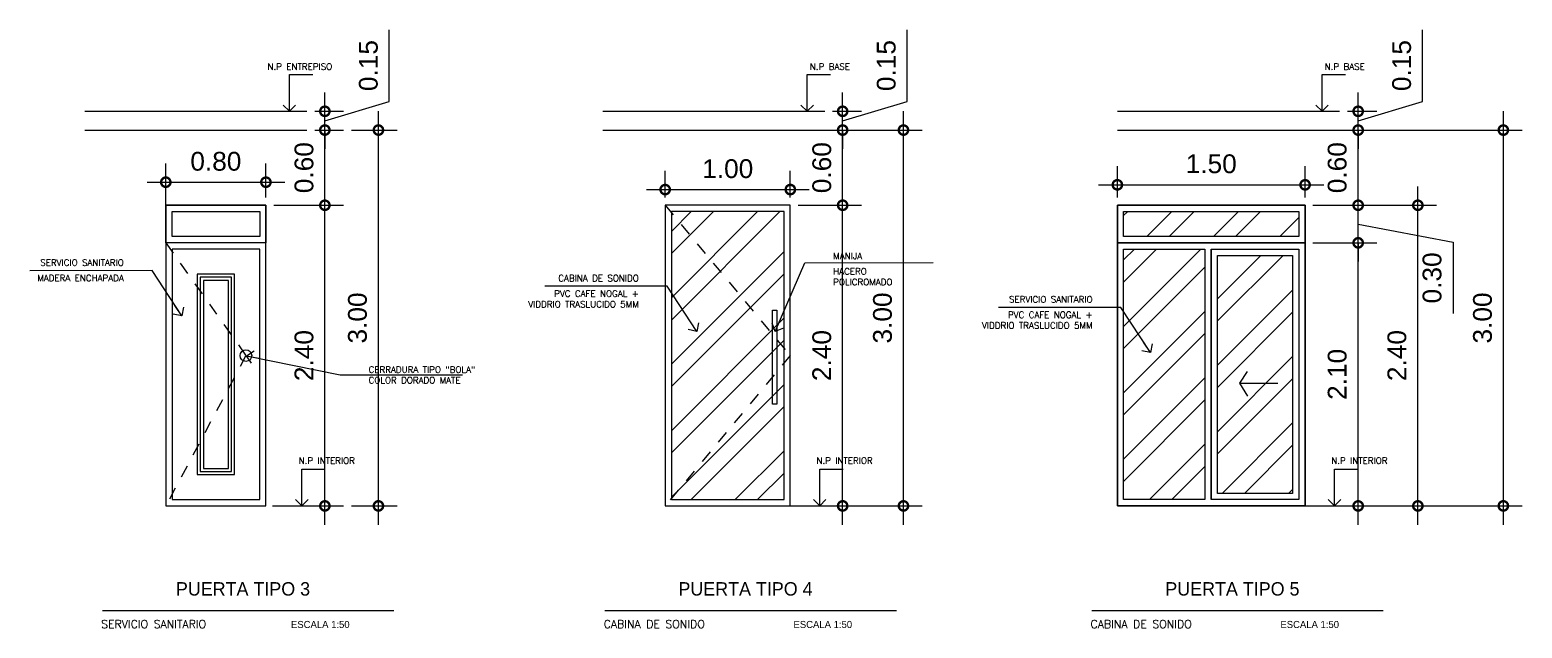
# Model space of a CAD drawing. Header units: inches. Extents: x -370 to 18, y -197 to 199.
# Drawn here: x -231.16 to -219.23, y 53.07 to 57.84 of the extents above; entities that cross this region are included whole.
import ezdxf

# ---------------------------------------------------------------- set-up
doc = ezdxf.new("R2010")
doc.units = ezdxf.units.IN
doc.header["$MEASUREMENT"] = 0
doc.header["$PDMODE"] = 34
doc.header["$PDSIZE"] = 0.2
doc.linetypes.add('DASHED2', pattern=[0.375, 0.25, -0.125])
doc.linetypes.add('RAYITAS', pattern=[0.375, 0.25, -0.125])
for name, color, linetype in [('CAJETIN', 5, 'DASHED2'), ('Textos', 2, 'Continuous'), ('ventanas', 1, 'Continuous')]:
    doc.layers.add(name, color=color, linetype=linetype)
doc.styles.add('ARIAL', font='arial.ttf', dxfattribs={"height": 0.14})
doc.styles.add('ML', font='ARIALN.TTF')
doc.styles.add('NT_25', font='romans.shx', dxfattribs={"height": 0.0509})
doc.styles.get("Standard").update_dxf_attribs({"font": 'arial.ttf'})
doc.dimstyles.new('DD_20 G', dxfattribs={"dimtxt": 0.08, "dimasz": 0.1, "dimexe": 0.08, "dimexo": 0.04, "dimgap": 0.02, "dimtad": 1, "dimzin": 0, "dimdsep": 46, "dimtxsty": 'ML', "dimblk": 'DOTSMALL', "dimcen": 0.09, "dimdle": 0.08, "dimclrd": 1, "dimclre": 1, "dimclrt": 2, "dimadec": 0, "dimazin": 0, "dimtfac": 1, "dimtofl": 0, "dimtmove": 2, "dimatfit": 3, "dimldrblk": 'OPEN90', "dimfxl": 1, "dimtolj": 1, "dimtzin": 0, "dimarcsym": 0})
doc.dimstyles.new('E100', dxfattribs={"dimtxt": 0.15, "dimasz": 0.15, "dimexe": 0.15, "dimexo": 0.0625, "dimgap": 0.09, "dimtad": 1, "dimzin": 0, "dimdsep": 46, "dimtxsty": 'Standard', "dimblk": 'DOTSMALL', "dimcen": 0.09, "dimdle": 0.15, "dimclrd": 1, "dimclre": 1, "dimclrt": 2, "dimazin": 0, "dimtfac": 1, "dimtofl": 0, "dimtmove": 1, "dimatfit": 1, "dimldrblk": 'OPEN90', "dimfxl": 1, "dimtolj": 1, "dimtzin": 0, "dimarcsym": 0})

# ---------------------------------------------------------------- blocks, each defined once
blk = doc.blocks.new('_DotSmall')
at = {"color": 0, "linetype": 'ByBlock', "const_width": 0.5}
blk.add_lwpolyline([(-0.0625, 0, 1), (0.0625, 0, 1)], format="xyb", close=True, dxfattribs=at)
blk = doc.blocks.new('_Open90')
at = {"color": 0, "linetype": 'ByBlock', "lineweight": -2}
for p, q in [((0, 0), (-1, 0)), ((-0.5, 0.5), (0, 0)), ((0, 0), (-0.5, -0.5))]:
    blk.add_line(p, q, dxfattribs=at)
blk = doc.blocks.new('*D346')
at = {"color": 1, "lineweight": -2, "transparency": 16777216}
for p, q in [((-228.799, 53.893), (-228.799, 56.593)), ((-229.207, 56.443), (-228.649, 56.443)), ((-229.207, 54.043), (-228.649, 54.043))]:
    blk.add_line(p, q, dxfattribs=at)
at = {"layer": 'DEFPOINTS', "color": 0, "transparency": 16777216}
for p in [(-229.27, 56.443), (-228.799, 56.443), (-229.27, 54.043)]:
    blk.add_point(p, dxfattribs=at)
at = {"color": 1, "lineweight": -2, "transparency": 16777216, "xscale": 0.15, "yscale": 0.15, "zscale": 0.15}
for p, rotation in [((-228.799, 56.443), 90), ((-228.799, 54.043), 270)]:
    blk.add_blockref('_DotSmall', p, dxfattribs=dict(at, rotation=rotation))
at = {"color": 2, "transparency": 16777216, "insert": (-228.965, 55.243), "char_height": 0.15, "attachment_point": 5, "rotation": 90}
blk.add_mtext('\\A1;2.40', dxfattribs=at)
blk = doc.blocks.new('*D347')
at = {"color": 1, "lineweight": -2, "transparency": 16777216}
for p, q in [((-228.799, 56.293), (-228.799, 57.193)), ((-228.879, 57.043), (-228.649, 57.043)), ((-229.207, 56.443), (-228.649, 56.443))]:
    blk.add_line(p, q, dxfattribs=at)
at = {"layer": 'DEFPOINTS', "color": 0, "transparency": 16777216}
for p in [(-228.942, 57.043), (-228.799, 57.043), (-229.27, 56.443)]:
    blk.add_point(p, dxfattribs=at)
at = {"color": 1, "lineweight": -2, "transparency": 16777216, "xscale": 0.15, "yscale": 0.15, "zscale": 0.15}
for p, rotation in [((-228.799, 57.043), 90), ((-228.799, 56.443), 270)]:
    blk.add_blockref('_DotSmall', p, dxfattribs=dict(at, rotation=rotation))
at = {"color": 2, "transparency": 16777216, "insert": (-228.965, 56.743), "char_height": 0.15, "attachment_point": 5, "rotation": 90}
blk.add_mtext('\\A1;0.60', dxfattribs=at)
blk = doc.blocks.new('*D348')
at = {"color": 1, "lineweight": -2, "transparency": 16777216}
for p, q in [((-228.284, 57.272), (-228.284, 57.843)), ((-228.799, 57.193), (-228.799, 57.343)), ((-228.799, 57.118), (-228.284, 57.272)), ((-228.879, 57.193), (-228.649, 57.193)), ((-228.799, 57.043), (-228.799, 57.193)), ((-228.879, 57.043), (-228.649, 57.043)), ((-228.799, 57.043), (-228.799, 56.893))]:
    blk.add_line(p, q, dxfattribs=at)
at = {"layer": 'DEFPOINTS', "color": 0, "transparency": 16777216}
for p in [(-228.942, 57.193), (-228.799, 57.193), (-228.942, 57.043)]:
    blk.add_point(p, dxfattribs=at)
at = {"color": 1, "lineweight": -2, "transparency": 16777216, "xscale": 0.15, "yscale": 0.15, "zscale": 0.15}
for p, rotation in [((-228.799, 57.193), 270), ((-228.799, 57.043), 90)]:
    blk.add_blockref('_DotSmall', p, dxfattribs=dict(at, rotation=rotation))
at = {"color": 2, "transparency": 16777216, "insert": (-228.451, 57.558), "char_height": 0.15, "attachment_point": 5, "rotation": 90}
blk.add_mtext('\\A1;0.15', dxfattribs=at)
blk = doc.blocks.new('*D345')
at = {"color": 1, "lineweight": -2, "transparency": 16777216}
for p, q in [((-228.371, 53.893), (-228.371, 57.193)), ((-228.586, 57.043), (-228.221, 57.043)), ((-228.586, 54.043), (-228.221, 54.043))]:
    blk.add_line(p, q, dxfattribs=at)
at = {"layer": 'DEFPOINTS', "color": 0, "transparency": 16777216}
for p in [(-228.649, 57.043), (-228.371, 57.043), (-228.649, 54.043)]:
    blk.add_point(p, dxfattribs=at)
at = {"color": 1, "lineweight": -2, "transparency": 16777216, "xscale": 0.15, "yscale": 0.15, "zscale": 0.15}
for p, rotation in [((-228.371, 57.043), 90), ((-228.371, 54.043), 270)]:
    blk.add_blockref('_DotSmall', p, dxfattribs=dict(at, rotation=rotation))
at = {"color": 2, "transparency": 16777216, "insert": (-228.538, 55.543), "char_height": 0.15, "attachment_point": 5, "rotation": 90}
blk.add_mtext('\\A1;3.00', dxfattribs=at)
blk = doc.blocks.new('*D349')
at = {"color": 1, "lineweight": -2, "transparency": 16777216}
for p, q in [((-230.07, 56.205), (-230.07, 56.777)), ((-229.27, 56.505), (-229.27, 56.777)), ((-230.22, 56.627), (-229.12, 56.627))]:
    blk.add_line(p, q, dxfattribs=at)
at = {"layer": 'DEFPOINTS', "color": 0, "transparency": 16777216}
for p in [(-229.27, 56.627), (-229.27, 56.443), (-230.07, 56.143)]:
    blk.add_point(p, dxfattribs=at)
at = {"color": 1, "lineweight": -2, "transparency": 16777216, "xscale": 0.15, "yscale": 0.15, "zscale": 0.15, "rotation": 180}
blk.add_blockref('_DotSmall', (-230.07, 56.627), dxfattribs=at)
at = {"color": 1, "lineweight": -2, "transparency": 16777216, "xscale": 0.15, "yscale": 0.15, "zscale": 0.15}
blk.add_blockref('_DotSmall', (-229.27, 56.627), dxfattribs=at)
at = {"color": 2, "transparency": 16777216, "insert": (-229.67, 56.793), "char_height": 0.15, "attachment_point": 5}
blk.add_mtext('\\A1;0.80', dxfattribs=at)
blk = doc.blocks.new('*D350')
at = {"color": 1, "lineweight": -2, "transparency": 16777216}
for p, q in [((-224.147, 57.272), (-224.147, 57.843)), ((-224.662, 57.193), (-224.662, 57.343)), ((-224.662, 57.118), (-224.147, 57.272)), ((-224.742, 57.193), (-224.512, 57.193)), ((-224.662, 57.043), (-224.662, 57.193)), ((-224.742, 57.043), (-224.512, 57.043)), ((-224.662, 57.043), (-224.662, 56.893))]:
    blk.add_line(p, q, dxfattribs=at)
at = {"layer": 'DEFPOINTS', "color": 0, "transparency": 16777216}
for p in [(-224.805, 57.193), (-224.662, 57.193), (-224.805, 57.043)]:
    blk.add_point(p, dxfattribs=at)
at = {"color": 1, "lineweight": -2, "transparency": 16777216, "xscale": 0.15, "yscale": 0.15, "zscale": 0.15}
for p, rotation in [((-224.662, 57.193), 270), ((-224.662, 57.043), 90)]:
    blk.add_blockref('_DotSmall', p, dxfattribs=dict(at, rotation=rotation))
at = {"color": 2, "transparency": 16777216, "insert": (-224.313, 57.558), "char_height": 0.15, "attachment_point": 5, "rotation": 90}
blk.add_mtext('\\A1;0.15', dxfattribs=at)
blk = doc.blocks.new('*D351')
at = {"color": 1, "lineweight": -2, "transparency": 16777216}
for p, q in [((-224.662, 53.893), (-224.662, 56.593)), ((-225.018, 56.443), (-224.512, 56.443)), ((-225.018, 54.043), (-224.512, 54.043))]:
    blk.add_line(p, q, dxfattribs=at)
at = {"layer": 'DEFPOINTS', "color": 0, "transparency": 16777216}
for p in [(-225.08, 56.443), (-224.662, 56.443), (-225.08, 54.043)]:
    blk.add_point(p, dxfattribs=at)
at = {"color": 1, "lineweight": -2, "transparency": 16777216, "xscale": 0.15, "yscale": 0.15, "zscale": 0.15}
for p, rotation in [((-224.662, 56.443), 90), ((-224.662, 54.043), 270)]:
    blk.add_blockref('_DotSmall', p, dxfattribs=dict(at, rotation=rotation))
at = {"color": 2, "transparency": 16777216, "insert": (-224.828, 55.243), "char_height": 0.15, "attachment_point": 5, "rotation": 90}
blk.add_mtext('\\A1;2.40', dxfattribs=at)
blk = doc.blocks.new('*D352')
at = {"color": 1, "lineweight": -2, "transparency": 16777216}
for p, q in [((-224.662, 56.293), (-224.662, 57.193)), ((-224.742, 57.043), (-224.512, 57.043)), ((-225.018, 56.443), (-224.512, 56.443))]:
    blk.add_line(p, q, dxfattribs=at)
at = {"layer": 'DEFPOINTS', "color": 0, "transparency": 16777216}
for p in [(-224.805, 57.043), (-224.662, 57.043), (-225.08, 56.443)]:
    blk.add_point(p, dxfattribs=at)
at = {"color": 1, "lineweight": -2, "transparency": 16777216, "xscale": 0.15, "yscale": 0.15, "zscale": 0.15}
for p, rotation in [((-224.662, 57.043), 90), ((-224.662, 56.443), 270)]:
    blk.add_blockref('_DotSmall', p, dxfattribs=dict(at, rotation=rotation))
at = {"color": 2, "transparency": 16777216, "insert": (-224.828, 56.743), "char_height": 0.15, "attachment_point": 5, "rotation": 90}
blk.add_mtext('\\A1;0.60', dxfattribs=at)
blk = doc.blocks.new('*D353')
at = {"color": 1, "lineweight": -2, "transparency": 16777216}
for p, q in [((-220.543, 53.893), (-220.543, 56.293)), ((-220.904, 56.143), (-220.393, 56.143)), ((-220.904, 54.043), (-220.393, 54.043))]:
    blk.add_line(p, q, dxfattribs=at)
at = {"layer": 'DEFPOINTS', "color": 0, "transparency": 16777216}
for p in [(-220.967, 56.143), (-220.543, 56.143), (-220.967, 54.043)]:
    blk.add_point(p, dxfattribs=at)
at = {"color": 1, "lineweight": -2, "transparency": 16777216, "xscale": 0.15, "yscale": 0.15, "zscale": 0.15}
for p, rotation in [((-220.543, 56.143), 90), ((-220.543, 54.043), 270)]:
    blk.add_blockref('_DotSmall', p, dxfattribs=dict(at, rotation=rotation))
at = {"color": 2, "transparency": 16777216, "insert": (-220.71, 55.093), "char_height": 0.15, "attachment_point": 5, "rotation": 90}
blk.add_mtext('\\A1;2.10', dxfattribs=at)
blk = doc.blocks.new('*D354')
at = {"color": 1, "lineweight": -2, "transparency": 16777216}
for p, q in [((-220.543, 56.443), (-220.543, 56.593)), ((-220.904, 56.443), (-220.393, 56.443)), ((-220.543, 56.143), (-220.543, 56.443)), ((-220.543, 56.293), (-219.785, 56.148)), ((-220.904, 56.143), (-220.393, 56.143)), ((-220.543, 56.143), (-220.543, 55.993)), ((-219.785, 56.148), (-219.785, 55.579))]:
    blk.add_line(p, q, dxfattribs=at)
at = {"layer": 'DEFPOINTS', "color": 0, "transparency": 16777216}
for p in [(-220.967, 56.443), (-220.543, 56.443), (-220.967, 56.143)]:
    blk.add_point(p, dxfattribs=at)
at = {"color": 1, "lineweight": -2, "transparency": 16777216, "xscale": 0.15, "yscale": 0.15, "zscale": 0.15}
for p, rotation in [((-220.543, 56.443), 270), ((-220.543, 56.143), 90)]:
    blk.add_blockref('_DotSmall', p, dxfattribs=dict(at, rotation=rotation))
at = {"color": 2, "transparency": 16777216, "insert": (-219.952, 55.863), "char_height": 0.15, "attachment_point": 5, "rotation": 90}
blk.add_mtext('\\A1;0.30', dxfattribs=at)
blk = doc.blocks.new('*D355')
at = {"color": 1, "lineweight": -2, "transparency": 16777216}
for p, q in [((-220.543, 56.293), (-220.543, 57.193)), ((-220.629, 57.043), (-220.393, 57.043)), ((-220.904, 56.443), (-220.393, 56.443))]:
    blk.add_line(p, q, dxfattribs=at)
at = {"layer": 'DEFPOINTS', "color": 0, "transparency": 16777216}
for p in [(-220.691, 57.043), (-220.543, 57.043), (-220.967, 56.443)]:
    blk.add_point(p, dxfattribs=at)
at = {"color": 1, "lineweight": -2, "transparency": 16777216, "xscale": 0.15, "yscale": 0.15, "zscale": 0.15}
for p, rotation in [((-220.543, 57.043), 90), ((-220.543, 56.443), 270)]:
    blk.add_blockref('_DotSmall', p, dxfattribs=dict(at, rotation=rotation))
at = {"color": 2, "transparency": 16777216, "insert": (-220.71, 56.743), "char_height": 0.15, "attachment_point": 5, "rotation": 90}
blk.add_mtext('\\A1;0.60', dxfattribs=at)
blk = doc.blocks.new('*D356')
at = {"color": 1, "lineweight": -2, "transparency": 16777216}
for p, q in [((-220.028, 57.272), (-220.028, 57.843)), ((-220.543, 57.193), (-220.543, 57.343)), ((-220.543, 57.118), (-220.028, 57.272)), ((-220.629, 57.193), (-220.393, 57.193)), ((-220.543, 57.043), (-220.543, 57.193)), ((-220.629, 57.043), (-220.393, 57.043)), ((-220.543, 57.043), (-220.543, 56.893))]:
    blk.add_line(p, q, dxfattribs=at)
at = {"layer": 'DEFPOINTS', "color": 0, "transparency": 16777216}
for p in [(-220.691, 57.193), (-220.543, 57.193), (-220.691, 57.043)]:
    blk.add_point(p, dxfattribs=at)
at = {"color": 1, "lineweight": -2, "transparency": 16777216, "xscale": 0.15, "yscale": 0.15, "zscale": 0.15}
for p, rotation in [((-220.543, 57.193), 270), ((-220.543, 57.043), 90)]:
    blk.add_blockref('_DotSmall', p, dxfattribs=dict(at, rotation=rotation))
at = {"color": 2, "transparency": 16777216, "insert": (-220.195, 57.558), "char_height": 0.15, "attachment_point": 5, "rotation": 90}
blk.add_mtext('\\A1;0.15', dxfattribs=at)
blk = doc.blocks.new('*D357')
at = {"color": 1, "lineweight": -2, "transparency": 16777216}
for p, q in [((-220.066, 53.893), (-220.066, 56.593)), ((-220.904, 56.443), (-219.916, 56.443)), ((-220.904, 54.043), (-219.916, 54.043))]:
    blk.add_line(p, q, dxfattribs=at)
at = {"layer": 'DEFPOINTS', "color": 0, "transparency": 16777216}
for p in [(-220.967, 56.443), (-220.066, 56.443), (-220.967, 54.043)]:
    blk.add_point(p, dxfattribs=at)
at = {"color": 1, "lineweight": -2, "transparency": 16777216, "xscale": 0.15, "yscale": 0.15, "zscale": 0.15}
for p, rotation in [((-220.066, 56.443), 90), ((-220.066, 54.043), 270)]:
    blk.add_blockref('_DotSmall', p, dxfattribs=dict(at, rotation=rotation))
at = {"color": 2, "transparency": 16777216, "insert": (-220.233, 55.243), "char_height": 0.15, "attachment_point": 5, "rotation": 90}
blk.add_mtext('\\A1;2.40', dxfattribs=at)
blk = doc.blocks.new('*D358')
at = {"color": 1, "lineweight": -2, "transparency": 16777216}
for p, q in [((-224.176, 53.893), (-224.176, 57.193)), ((-225.018, 57.043), (-224.026, 57.043)), ((-225.018, 54.043), (-224.026, 54.043))]:
    blk.add_line(p, q, dxfattribs=at)
at = {"layer": 'DEFPOINTS', "color": 0, "transparency": 16777216}
for p in [(-225.08, 57.043), (-224.176, 57.043), (-225.08, 54.043)]:
    blk.add_point(p, dxfattribs=at)
at = {"color": 1, "lineweight": -2, "transparency": 16777216, "xscale": 0.15, "yscale": 0.15, "zscale": 0.15}
for p, rotation in [((-224.176, 57.043), 90), ((-224.176, 54.043), 270)]:
    blk.add_blockref('_DotSmall', p, dxfattribs=dict(at, rotation=rotation))
at = {"color": 2, "transparency": 16777216, "insert": (-224.343, 55.543), "char_height": 0.15, "attachment_point": 5, "rotation": 90}
blk.add_mtext('\\A1;3.00', dxfattribs=at)
blk = doc.blocks.new('*D359')
at = {"color": 1, "lineweight": -2, "transparency": 16777216}
for p, q in [((-219.383, 53.893), (-219.383, 57.193)), ((-220.904, 57.043), (-219.233, 57.043)), ((-220.842, 54.043), (-219.233, 54.043))]:
    blk.add_line(p, q, dxfattribs=at)
at = {"layer": 'DEFPOINTS', "color": 0, "transparency": 16777216}
for p in [(-220.967, 57.043), (-219.383, 57.043), (-220.904, 54.043)]:
    blk.add_point(p, dxfattribs=at)
at = {"color": 1, "lineweight": -2, "transparency": 16777216, "xscale": 0.15, "yscale": 0.15, "zscale": 0.15}
for p, rotation in [((-219.383, 57.043), 90), ((-219.383, 54.043), 270)]:
    blk.add_blockref('_DotSmall', p, dxfattribs=dict(at, rotation=rotation))
at = {"color": 2, "transparency": 16777216, "insert": (-219.549, 55.543), "char_height": 0.15, "attachment_point": 5, "rotation": 90}
blk.add_mtext('\\A1;3.00', dxfattribs=at)
blk = doc.blocks.new('*D368')
at = {"color": 1, "lineweight": -2, "transparency": 16777216}
for p, q in [((-226.08, 56.505), (-226.08, 56.718)), ((-225.08, 56.505), (-225.08, 56.718)), ((-226.23, 56.568), (-224.93, 56.568))]:
    blk.add_line(p, q, dxfattribs=at)
at = {"layer": 'DEFPOINTS', "color": 0, "transparency": 16777216}
for p in [(-225.08, 56.568), (-226.08, 56.443), (-225.08, 56.443)]:
    blk.add_point(p, dxfattribs=at)
at = {"color": 1, "lineweight": -2, "transparency": 16777216, "xscale": 0.15, "yscale": 0.15, "zscale": 0.15, "rotation": 180}
blk.add_blockref('_DotSmall', (-226.08, 56.568), dxfattribs=at)
at = {"color": 1, "lineweight": -2, "transparency": 16777216, "xscale": 0.15, "yscale": 0.15, "zscale": 0.15}
blk.add_blockref('_DotSmall', (-225.08, 56.568), dxfattribs=at)
at = {"color": 2, "transparency": 16777216, "insert": (-225.58, 56.734), "char_height": 0.15, "attachment_point": 5}
blk.add_mtext('\\A1;1.00', dxfattribs=at)
blk = doc.blocks.new('*D369')
at = {"color": 1, "lineweight": -2, "transparency": 16777216}
for p, q in [((-222.467, 56.505), (-222.467, 56.756)), ((-220.967, 56.505), (-220.967, 56.756)), ((-222.617, 56.606), (-220.817, 56.606))]:
    blk.add_line(p, q, dxfattribs=at)
at = {"layer": 'DEFPOINTS', "color": 0, "transparency": 16777216}
for p in [(-220.967, 56.606), (-222.467, 56.443), (-220.967, 56.443)]:
    blk.add_point(p, dxfattribs=at)
at = {"color": 1, "lineweight": -2, "transparency": 16777216, "xscale": 0.15, "yscale": 0.15, "zscale": 0.15, "rotation": 180}
blk.add_blockref('_DotSmall', (-222.467, 56.606), dxfattribs=at)
at = {"color": 1, "lineweight": -2, "transparency": 16777216, "xscale": 0.15, "yscale": 0.15, "zscale": 0.15}
blk.add_blockref('_DotSmall', (-220.967, 56.606), dxfattribs=at)
at = {"color": 2, "transparency": 16777216, "insert": (-221.717, 56.773), "char_height": 0.15, "attachment_point": 5}
blk.add_mtext('\\A1;1.50', dxfattribs=at)

msp = doc.modelspace()

# ---------------------------------------------------------------- hatches: boundary and pattern name
at = {"transparency": 33554610}
h = msp.add_hatch(dxfattribs=at)
h.set_pattern_fill('ANSI32', color=8)
h.set_pattern_definition([(45, (-3.0425, -1.85314), (-0.26516504, 0.26516504), []), (45, (-2.86574, -1.85314), (-0.26516504, 0.26516504), [])])
h.paths.add_polyline_path([(-226.03034, 54.09275), (-225.13034, 54.09275), (-225.13034, 56.39275), (-226.03034, 56.39275)])
h = msp.add_hatch(dxfattribs=at)
h.set_pattern_fill('ANSI32', color=8)
h.paths.add_polyline_path([(-222.41684, 56.39275), (-221.01684, 56.39275), (-221.01684, 56.19275), (-222.41684, 56.19275)])
h = msp.add_hatch(dxfattribs=at)
h.set_pattern_fill('ANSI32', color=8)
h.paths.add_polyline_path([(-221.76684, 56.09275), (-222.41684, 56.09275), (-222.41684, 54.09275), (-221.76684, 54.09275)])
h = msp.add_hatch(dxfattribs=at)
h.set_pattern_fill('ANSI32', color=8)
h.paths.add_polyline_path([(-221.06684, 56.04275), (-221.66684, 56.04275), (-221.66684, 54.14275), (-221.06684, 54.14275)])

# ---------------------------------------------------------------- linework, layer by layer
at = {"color": 4}
for p, q in [((-230.71563, 57.19275), (-228.94176, 57.19275)), ((-226.57841, 57.19275), (-224.80455, 57.19275)), ((-222.46492, 57.19275), (-220.69106, 57.19275))]:
    msp.add_line(p, q, dxfattribs=at)
at = {"color": 8}
for p, q in [((-230.71563, 57.04275), (-228.94176, 57.04275)), ((-226.57841, 57.04275), (-224.80455, 57.04275)), ((-222.46492, 57.04275), (-220.69106, 57.04275)), ((-229.21755, 54.04275), (-228.74734, 54.04275)), ((-225.08034, 54.04275), (-224.61013, 54.04275)), ((-220.96684, 54.04275), (-220.49664, 54.04275))]:
    msp.add_line(p, q, dxfattribs=at)
at = {"color": 2}
for p, q in [((-229.26987, 54.04275), (-229.26987, 56.14275)), ((-221.76684, 56.09275), (-221.76684, 54.09275)), ((-221.71684, 56.09275), (-221.71684, 54.09275)), ((-230.57654, 53.20705), (-228.24733, 53.20671)), ((-226.56162, 53.20705), (-224.23242, 53.20671)), ((-222.67126, 53.20705), (-220.34206, 53.20671))]:
    msp.add_line(p, q, dxfattribs=at)
for points in [[(-230.06987, 54.04275), (-229.26987, 54.04275), (-229.26987, 56.44275), (-230.06987, 56.44275)], [(-230.06987, 56.44275), (-229.26987, 56.44275), (-229.26987, 56.14275), (-230.06987, 56.14275)], [(-226.08034, 54.04275), (-225.08034, 54.04275), (-225.08034, 56.44275), (-226.08034, 56.44275)], [(-222.46684, 54.04275), (-220.96684, 54.04275), (-220.96684, 56.44275), (-222.46684, 56.44275)], [(-222.46684, 56.44275), (-220.96684, 56.44275), (-220.96684, 56.14275), (-222.46684, 56.14275)], [(-230.01987, 56.39275), (-229.31987, 56.39275), (-229.31987, 56.19275), (-230.01987, 56.19275)], [(-226.03034, 54.09275), (-225.13034, 54.09275), (-225.13034, 56.39275), (-226.03034, 56.39275)], [(-222.41684, 56.39275), (-221.01684, 56.39275), (-221.01684, 56.19275), (-222.41684, 56.19275)], [(-230.01987, 54.09275), (-229.31987, 54.09275), (-229.31987, 56.09275), (-230.01987, 56.09275)], [(-222.46684, 56.14275), (-220.96684, 56.14275), (-220.96684, 54.04275), (-222.46684, 54.04275)], [(-221.71684, 56.09275), (-221.01684, 56.09275), (-221.01684, 54.09275), (-221.71684, 54.09275)], [(-221.66684, 56.04275), (-221.06684, 56.04275), (-221.06684, 54.14275), (-221.66684, 54.14275)], [(-225.22373, 55.60443), (-225.18852, 55.60443), (-225.18852, 54.85412), (-225.22373, 54.85412)]]:
    msp.add_lwpolyline(points, close=True, dxfattribs=at)
at = {"color": 8, "linetype": 'RAYITAS', "ltscale": 0.2, "transparency": 33554610}
for points in [[(-226.08034, 56.44275), (-225.08034, 55.24275), (-226.08034, 54.04275)], [(-230.06987, 56.14275), (-229.42947, 55.24275), (-230.06987, 54.04275)]]:
    msp.add_lwpolyline(points, dxfattribs=at)
at = {"color": 2}
msp.add_lwpolyline([(-221.76684, 54.09275), (-222.41684, 54.09275), (-222.41684, 56.09275), (-221.76684, 56.09275)], dxfattribs=at)
msp.add_lwpolyline([(-221.71684, 56.09275), (-221.01684, 56.09275), (-221.01684, 54.09275), (-221.71684, 54.09275)])
at = {"color": 1}
for points in [[(-229.81987, 54.29275), (-229.51987, 54.29275), (-229.51987, 55.89275), (-229.81987, 55.89275)], [(-229.79487, 54.31775), (-229.54487, 54.31775), (-229.54487, 55.86775), (-229.79487, 55.86775)], [(-229.76987, 54.34275), (-229.56987, 54.34275), (-229.56987, 55.84275), (-229.76987, 55.84275)]]:
    msp.add_lwpolyline(points, close=True, dxfattribs=at)
for points in [[(-221.4297, 55.11577), (-221.4923, 55.02324), (-221.42719, 54.91822)], [(-221.4923, 55.02324), (-221.1843, 55.02324)]]:
    msp.add_lwpolyline(points, dxfattribs=at)
at = {"color": 2}
msp.add_circle((-229.42947, 55.24275), 0.04648, dxfattribs=at)

# ---------------------------------------------------------------- texts
at = {"layer": 'CAJETIN', "color": 1, "char_height": 0.1068674, "attachment_point": 5, "style": 'ARIAL'}
for s, insert in [('{\\fBankGothic Lt BT|b0|i0|c0|p34;\\C3;PUERTA TIPO 3}', (-229.45308, 53.37995)), ('{\\fBankGothic Lt BT|b0|i0|c0|p34;\\C3;PUERTA TIPO 4}', (-225.43817, 53.37995)), ('{\\fBankGothic Lt BT|b0|i0|c0|p34;\\C3;PUERTA TIPO 5}', (-221.54781, 53.37995))]:
    msp.add_mtext(s, dxfattribs=dict(at, insert=insert))
at = {"layer": 'CAJETIN', "color": 2, "char_height": 0.0567635, "width": 3.5512359, "attachment_point": 1, "style": 'ARIAL'}
for insert in [(-229.06968, 53.12482), (-225.05476, 53.12482), (-221.1644, 53.12482)]:
    msp.add_mtext('{\\fBankGothic Lt BT|b0|i0|c0|p34;ESCALA 1:50}', dxfattribs=dict(at, insert=insert))
at = {"layer": 'Textos', "color": 1, "style": 'NT_25'}
for s, p in [('SERVICIO SANITARIO', (-230.58629, 53.06759)), ('CABINA DE SONIDO', (-226.57137, 53.06759)), ('CABINA DE SONIDO', (-222.68101, 53.06759))]:
    msp.add_text(s, height=0.0639402, dxfattribs=at).set_placement(p)
at = {"layer": 'ventanas', "color": 3, "char_height": 0.0509, "width": 1.0115409, "style": 'NT_25'}
for s, insert, attachment_point in [('N.P ENTREPISO', (-228.74064, 57.5755), 3), ('N.P BASE', (-224.60343, 57.5755), 3), ('N.P BASE', (-220.48993, 57.5755), 3), ('MANIJA', (-224.73747, 56.06338), 1), ('SERVICIO SANITARIO', (-230.4054, 56.0106), 3), ('HACERO \\PPOLICROMADO', (-224.73747, 55.9402), 1), ('MADERA ENCHAPADA ', (-230.4054, 55.88742), 3), ('CABINA DE SONIDO', (-226.29064, 55.88634), 3), ('PVC CAFE NOGAL + VIDDRIO TRASLUCIDO 5MM', (-226.29064, 55.76316), 3), ('SERVICIO SANITARIO', (-222.66519, 55.7168), 3), ('PVC CAFE NOGAL + VIDDRIO TRASLUCIDO 5MM', (-222.66519, 55.59362), 3), ('CERRADURA TIPO "BOLA" COLOR DORADO MATE ', (-228.44954, 55.15656), 1), ('N.P INTERIOR', (-228.55924, 54.43036), 3), ('N.P INTERIOR', (-224.42203, 54.43036), 3), ('N.P INTERIOR', (-220.30854, 54.43036), 3)]:
    msp.add_mtext(s, dxfattribs=dict(at, insert=insert, attachment_point=attachment_point))

# ---------------------------------------------------------------- dimensions: what is measured, and where the dimension line sits
for base, p1, p2, picture, middle in [((-228.79878, 57.19275), (-228.94176, 57.04275), (-228.94176, 57.19275), '*D348', (-228.4506, 57.36218)), ((-224.66156, 57.19275), (-224.80455, 57.04275), (-224.80455, 57.19275), '*D350', (-224.31339, 57.36218)), ((-220.5432, 57.19275), (-220.69106, 57.04275), (-220.69106, 57.19275), '*D356', (-220.19503, 57.36218)), ((-228.79878, 57.04275), (-229.26987, 56.44275), (-228.94176, 57.04275), '*D347', (-228.96536, 56.74275)), ((-228.37107, 57.04275), (-228.64878, 54.04275), (-228.64878, 57.04275), '*D345', (-228.53771, 55.54275)), ((-224.66156, 57.04275), (-225.08034, 56.44275), (-224.80455, 57.04275), '*D352', (-224.82815, 56.74275)), ((-224.17631, 57.04275), (-225.08034, 54.04275), (-225.08034, 57.04275), '*D358', (-224.34295, 55.54275)), ((-220.5432, 57.04275), (-220.96684, 56.44275), (-220.69106, 57.04275), '*D355', (-220.70979, 56.74275)), ((-219.38279, 57.04275), (-220.90434, 54.04275), (-220.96684, 57.04275), '*D359', (-219.54943, 55.54275)), ((-228.79878, 56.44275), (-229.26987, 54.04275), (-229.26987, 56.44275), '*D346', (-228.96536, 55.24275)), ((-224.66156, 56.44275), (-225.08034, 54.04275), (-225.08034, 56.44275), '*D351', (-224.82815, 55.24275)), ((-220.06613, 56.44275), (-220.96684, 54.04275), (-220.96684, 56.44275), '*D357', (-220.23272, 55.24275)), ((-220.5432, 56.14275), (-220.96684, 54.04275), (-220.96684, 56.14275), '*D353', (-220.70979, 55.09275))]:
    dim = msp.add_linear_dim(base=base, p1=p1, p2=p2, angle=90, dimstyle='E100')
    dim.commit()
    dim.dimension.update_dxf_attribs({"geometry": picture, "text_midpoint": middle})
for base, p1, p2, picture, middle in [((-229.26987, 56.62679), (-230.06987, 56.14275), (-229.26987, 56.44275), '*D349', (-229.66987, 56.79337)), ((-225.08034, 56.56767), (-226.08034, 56.44275), (-225.08034, 56.44275), '*D368', (-225.58034, 56.73425)), ((-220.96684, 56.60609), (-222.46684, 56.44275), (-220.96684, 56.44275), '*D369', (-221.71684, 56.77267))]:
    dim = msp.add_linear_dim(base=base, p1=p1, p2=p2, dimstyle='E100')
    dim.commit()
    dim.dimension.update_dxf_attribs({"geometry": picture, "text_midpoint": middle})
dim = msp.add_linear_dim(base=(-220.5432, 56.44275), p1=(-220.96684, 56.14275), p2=(-220.96684, 56.44275), angle=90, dimstyle='E100')
dim.commit()
dim.dimension.update_dxf_attribs({"geometry": '*D354', "text_midpoint": (-219.78491, 56.05795), "dimtype": 160})

# ---------------------------------------------------------------- leaders
at = {"layer": 'ventanas'}
for points in [[(-229.08232, 57.19275), (-229.08232, 57.48625), (-228.89619, 57.48625)], [(-224.94511, 57.19275), (-224.94511, 57.48625), (-224.75898, 57.48625)], [(-220.83162, 57.19275), (-220.83162, 57.48625), (-220.64548, 57.48625)], [(-229.94306, 55.56013), (-230.17841, 55.92089), (-231.15617, 55.92017)], [(-225.19981, 55.43587), (-224.96447, 55.98297), (-223.93987, 55.98608)], [(-225.8283, 55.43587), (-226.06364, 55.79662), (-227.0414, 55.79591)], [(-222.20285, 55.26634), (-222.43819, 55.62709), (-223.41595, 55.62637)], [(-229.42413, 55.24166), (-228.67653, 55.08962), (-227.69877, 55.0889)], [(-228.98245, 54.04275), (-228.98245, 54.33625), (-228.79631, 54.33625)], [(-224.84523, 54.04275), (-224.84523, 54.33625), (-224.6591, 54.33625)], [(-220.73174, 54.04275), (-220.73174, 54.33625), (-220.54561, 54.33625)]]:
    msp.add_leader(points, dimstyle='DD_20 G', dxfattribs=at)

doc.saveas('drawing.dxf')
